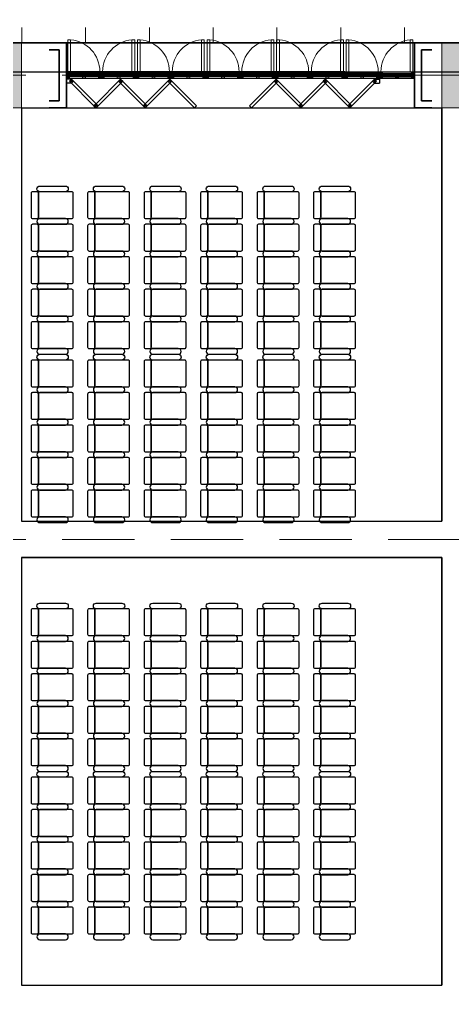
# Model space of a CAD drawing. Header units: inches. Extents: x -1373420 to 1275728, y -1279082 to 1370051.
# Drawn here: x -48992 to -48694, y 11710 to 12379 of the extents above; entities that cross this region are included whole.
import ezdxf

# ---------------------------------------------------------------- set-up
doc = ezdxf.new("R2010")
doc.units = ezdxf.units.IN
doc.header["$LTSCALE"] = 100
doc.header["$MEASUREMENT"] = 0
doc.linetypes.add('DASHED', pattern=[0.75, 0.5, -0.25])
doc.linetypes.add('DASHED2', pattern=[0.375, 0.25, -0.125])
doc.layers.add('a Walkway', color=7, linetype='Continuous', lineweight=30, true_color=0x4b2e26)
for name, color, linetype, lineweight in [('ar_ Door', 7, 'Continuous', 0), ('beam', 40, 'Continuous', 15), ('centerline', 250, 'DASHED', 5), ('COLUMN', 1, 'Continuous', 40), ('FURNITURE', 64, 'Continuous', 5), ('Hatch', 213, 'Continuous', 13), ('Louver', 33, 'Continuous', 40), ('WALL', 7, 'Continuous', 35)]:
    doc.layers.add(name, color=color, linetype=linetype, lineweight=lineweight)

# ---------------------------------------------------------------- blocks, each defined once
blk = doc.blocks.new('A$C284706ac')
at = {"layer": 'COLUMN', "lineweight": 60}
h = blk.add_hatch(color=256, dxfattribs=at)
h.dxf.hatch_style = 1
h.paths.add_polyline_path([(1018.4, 1036.73), (1048.4, 1036.73), (1048.4, 1081.73), (1018.4, 1081.73)])
h.paths.add_polyline_path([(378.4, 1036.73), (408.4, 1036.73), (408.4, 1081.73), (378.4, 1081.73)])
h.paths.add_polyline_path([(698.4, 1036.73), (728.4, 1036.73), (728.4, 1081.73), (698.4, 1081.73)])
h.paths.add_polyline_path([(58.4, 1036.73), (88.4, 1036.73), (88.4, 1081.73), (58.4, 1081.73)])
h.paths.add_polyline_path([(1018.4, 726.73), (1048.4, 726.73), (1048.4, 751.73), (1018.4, 751.73)])
h.paths.add_polyline_path([(58.4, 726.73), (88.4, 726.73), (88.4, 751.73), (58.4, 751.73)])
h.paths.add_polyline_path([(58.4, 406.73), (88.4, 406.73), (88.4, 431.73), (58.4, 431.73)])
h.paths.add_polyline_path([(1018.4, 406.73), (1048.4, 406.73), (1048.4, 431.73), (1018.4, 431.73)])
h.paths.add_polyline_path([(698.4, 121.73), (728.4, 121.73), (728.4, 76.73), (698.4, 76.73)])
h.paths.add_polyline_path([(1018.4, 121.73), (1048.4, 121.73), (1048.4, 76.73), (1018.4, 76.73)])
h.paths.add_polyline_path([(378.4, 121.73), (408.4, 121.73), (408.4, 76.73), (378.4, 76.73)])
h.paths.add_polyline_path([(58.4, 121.73), (88.4, 121.73), (88.4, 76.73), (58.4, 76.73)])
at = {"layer": 'beam', "lineweight": 25}
for p, q in [((58.4, 1061.73), (1048.4, 1061.73)), ((408.4, 1036.73), (408.4, 751.73)), ((408.4, 1036.73), (698.4, 1036.73)), ((698.4, 1036.73), (698.4, 751.73)), ((408.4, 751.73), (698.4, 751.73)), ((408.4, 726.73), (408.4, 431.73)), ((408.4, 726.73), (698.4, 726.73)), ((698.4, 726.73), (698.4, 431.73)), ((408.4, 431.73), (698.4, 431.73))]:
    blk.add_line(p, q, dxfattribs=at)
for points in [[(408.4, 1036.73), (408.4, 751.73)], [(698.4, 751.73), (698.4, 1036.73)], [(408.4, 751.73), (698.4, 751.73)], [(408.4, 726.73), (408.4, 431.73)], [(698.4, 726.73), (408.4, 726.73)], [(698.4, 431.73), (698.4, 726.73)], [(408.4, 431.73), (698.4, 431.73)]]:
    blk.add_lwpolyline(points, dxfattribs=at)
at = {"layer": 'centerline'}
for p, q in [((-13.6, 1059.23), (1120.4, 1059.23)), ((-13.6, 739.23), (1120.4, 739.23))]:
    blk.add_line(p, q, dxfattribs=at)
for points in [[(378.4, 1036.73), (408.4, 1036.73), (408.4, 1081.73), (378.4, 1081.73)], [(698.4, 1036.73), (728.4, 1036.73), (728.4, 1081.73), (698.4, 1081.73)]]:
    blk.add_lwpolyline(points, close=True, dxfattribs=at)
blk = doc.blocks.new('hfhf')
at = {"layer": 'ar_ Door'}
h = blk.add_hatch(dxfattribs=at)
h.set_pattern_fill('ANSI31', color=256, scale=3)
h.paths.add_polyline_path([(-27571, -11849.78), (-27571.1, -11849.78), (-27573, -11849.78), (-27573, -11854.53), (-27571, -11854.53)])
h.paths.add_polyline_path([(-27549, -11849.77), (-27551, -11849.77), (-27551, -11854.53), (-27549, -11854.53)])
h.paths.add_polyline_path([(-27547, -11849.77), (-27549, -11849.77), (-27549, -11854.53), (-27547, -11854.53)])
h.paths.add_polyline_path([(-27525, -11849.77), (-27527, -11849.77), (-27527, -11854.53), (-27525, -11854.53)])
h = blk.add_hatch(dxfattribs=at)
h.set_pattern_fill('ANSI31', color=256, scale=3, angle=315)
h.paths.add_polyline_path([(-27551, -11851.14), (-27571, -11851.15), (-27571, -11853.15), (-27551, -11853.14)])
h.paths.add_polyline_path([(-27527, -11851.13), (-27547, -11851.14), (-27547, -11853.14), (-27527, -11853.13)])
for p, q in [((-27571, -11854.53), (-27571, -11849.78)), ((-27562, -11851.15), (-27562, -11850.15)), ((-27562, -11850.15), (-27560, -11850.15)), ((-27560, -11851.15), (-27560, -11850.15)), ((-27551, -11849.77), (-27551, -11854.53)), ((-27549, -11849.77), (-27549, -11854.53)), ((-27549, -11851.14), (-27549, -11851.14)), ((-27549, -11853.14), (-27549, -11853.14)), ((-27547, -11849.77), (-27547, -11854.53)), ((-27538, -11851.14), (-27538, -11850.14)), ((-27538, -11850.14), (-27536, -11850.14)), ((-27536, -11851.14), (-27536, -11850.14)), ((-27527, -11854.53), (-27527, -11849.78))]:
    blk.add_line(p, q, dxfattribs=at)
blk.add_lwpolyline([(-27573, -11854.53), (-27525, -11854.53), (-27525, -11849.77), (-27573, -11849.77)], close=True, dxfattribs=at)
at = {"layer": 'Louver'}
for p, q in [((-27571, -11851.15), (-27551, -11851.14)), ((-27571, -11853.15), (-27551, -11853.14)), ((-27547, -11851.14), (-27527, -11851.13)), ((-27547, -11853.14), (-27527, -11853.13))]:
    blk.add_line(p, q, dxfattribs=at)
blk = doc.blocks.new('fff')
at = {"layer": 'ar_ Door'}
h = blk.add_hatch(dxfattribs=at)
h.set_pattern_fill('ANSI31', color=256, scale=3)
h.set_pattern_definition([(45, (377.10632, -1078.94635), (-0.265165043, 0.265165043), [])])
h.paths.add_polyline_path([(-27169.89, -12928.71), (-27171.89, -12928.71), (-27171.89, -12933.47), (-27169.89, -12933.47)])
h.paths.add_polyline_path([(-27147.89, -12928.71), (-27149.89, -12928.71), (-27149.89, -12933.47), (-27147.89, -12933.47)])
h = blk.add_hatch(dxfattribs=at)
h.set_pattern_fill('ANSI31', color=256, scale=3, angle=315)
h.set_pattern_definition([(0, (377.10632, -1078.94635), (8e-17, 0.375), [])])
h.paths.add_polyline_path([(-27149.89, -12930.08), (-27169.89, -12930.09), (-27169.89, -12932.09), (-27149.89, -12932.08)])
for p, q in [((-27171.89, -12928.71), (-27171.89, -12933.47)), ((-27171.89, -12930.09), (-27171.89, -12930.09)), ((-27169.89, -12928.71), (-27169.89, -12933.47)), ((-27160.89, -12930.08), (-27160.89, -12929.08)), ((-27160.89, -12929.08), (-27158.89, -12929.08)), ((-27158.89, -12930.08), (-27158.89, -12929.08)), ((-27149.89, -12933.47), (-27149.89, -12928.72)), ((-27171.89, -12932.09), (-27171.89, -12932.09))]:
    blk.add_line(p, q, dxfattribs=at)
blk.add_lwpolyline([(-27171.89, -12933.47), (-27147.89, -12933.47), (-27147.89, -12928.71), (-27171.89, -12928.71)], dxfattribs=at)
at = {"layer": 'Louver'}
for p, q in [((-27169.89, -12930.09), (-27149.89, -12930.08)), ((-27169.89, -12932.09), (-27149.89, -12932.08))]:
    blk.add_line(p, q, dxfattribs=at)
blk = doc.blocks.new('window louvers')
at = {"layer": 'ar_ Door'}
for p, q in [((1324973.41, -492366.59), (1324971.5, -492366.59)), ((1324971.5, -492366.59), (1324971.5, -492388.59)), ((1324973.41, -492388.59), (1324973.41, -492366.59)), ((1324950.36, -492388.59), (1324950.36, -492393.35)), ((1324950.36, -492388.59), (1324951.31, -492388.59)), ((1324951.31, -492388.59), (1324951.31, -492390.49)), ((1324951.31, -492390.49), (1324952.26, -492390.49)), ((1324952.26, -492390.49), (1324952.26, -492393.35)), ((1324971.5, -492388.59), (1324973.41, -492388.59)), ((1324973.41, -492390.49), (1324972.46, -492390.49)), ((1324972.46, -492390.49), (1324972.46, -492393.35)), ((1324973.41, -492388.59), (1324973.41, -492390.49)), ((1324974.36, -492388.59), (1324973.41, -492388.59)), ((1324974.36, -492388.59), (1324974.36, -492393.35)), ((1324950.36, -492393.35), (1324952.26, -492393.35)), ((1324974.36, -492393.35), (1324972.46, -492393.35))]:
    blk.add_line(p, q, dxfattribs=at)
at = {"layer": 'ar_ Door', "linetype": 'DASHED2', "ltscale": 10}
for p, q in [((1324973.41, -492388.59), (1324951.31, -492388.59)), ((1324972.46, -492393.35), (1324952.26, -492393.35))]:
    blk.add_line(p, q, dxfattribs=at)
at = {"layer": 'ar_ Door'}
blk.add_arc((1324973.42, -492388.61), 22.11, 94.97277, 179.93467, dxfattribs=at)
blk = doc.blocks.new('FOLDING DOOR')
at = {"layer": 'FURNITURE', "lineweight": 25}
for p, q in [((1325670.76, -492930.47), (1325672.17, -492929.05)), ((1325672.17, -492931.88), (1325670.76, -492930.47)), ((1325673.59, -492930.47), (1325672.17, -492929.05)), ((1325689.14, -492948.85), (1325672.17, -492931.88)), ((1325690.56, -492947.44), (1325673.59, -492930.47)), ((1325687.73, -492947.44), (1325704.7, -492930.47)), ((1325689.14, -492948.85), (1325706.12, -492931.88)), ((1325704.7, -492930.47), (1325706.12, -492929.05)), ((1325706.12, -492931.88), (1325704.7, -492930.47)), ((1325707.53, -492930.47), (1325706.12, -492929.05)), ((1325706.12, -492931.88), (1325707.53, -492930.47)), ((1325723.09, -492948.85), (1325706.12, -492931.88)), ((1325724.5, -492947.44), (1325707.53, -492930.47)), ((1325721.67, -492947.44), (1325738.64, -492930.47)), ((1325723.09, -492948.85), (1325740.06, -492931.88)), ((1325738.64, -492930.47), (1325740.06, -492929.05)), ((1325740.06, -492931.88), (1325738.64, -492930.47)), ((1325741.47, -492930.47), (1325740.06, -492929.05)), ((1325740.06, -492931.88), (1325741.47, -492930.47)), ((1325757.03, -492948.85), (1325740.06, -492931.88)), ((1325758.44, -492947.44), (1325741.47, -492930.47)), ((1325687.73, -492947.44), (1325689.14, -492946.02)), ((1325689.14, -492948.85), (1325687.73, -492947.44)), ((1325689.14, -492948.85), (1325687.73, -492947.44)), ((1325690.56, -492947.44), (1325689.14, -492946.02)), ((1325689.14, -492948.85), (1325690.56, -492947.44)), ((1325721.67, -492947.44), (1325723.09, -492946.02)), ((1325723.09, -492948.85), (1325721.67, -492947.44)), ((1325723.09, -492948.85), (1325721.67, -492947.44)), ((1325724.5, -492947.44), (1325723.09, -492946.02)), ((1325723.09, -492948.85), (1325724.5, -492947.44)), ((1325755.61, -492947.44), (1325757.03, -492946.02)), ((1325757.03, -492948.85), (1325755.61, -492947.44)), ((1325758.44, -492947.44), (1325757.03, -492946.02)), ((1325757.03, -492946.02), (1325760.44, -492946.02)), ((1325757.03, -492948.85), (1325758.44, -492947.44)), ((1325757.03, -492948.85), (1325758.44, -492947.44)), ((1325760.44, -492948.85), (1325760.44, -492946.02)), ((1325757.03, -492948.85), (1325760.44, -492948.85))]:
    blk.add_line(p, q, dxfattribs=at)
for centre in [(1325706.12, -492930.47), (1325740.06, -492930.47), (1325689.14, -492947.44), (1325723.09, -492947.44), (1325757.03, -492947.44)]:
    blk.add_circle(centre, 0.489, dxfattribs=at)
blk = doc.blocks.new('A$C04492DD1')
for points in [[(565, 565, -1), (565, 465), (120, 465, -1), (120, 565)], [(70, 465, -0.414214), (95, 440), (95, 25, -0.414214), (70, 0), (-5, 0, -0.414214), (-30, 25), (-30, 440, -0.414214), (-5, 465)], [(545, 465), (675, 465, -0.414214), (700, 440), (700, 25, -0.414214), (675, 0), (120, 0, -0.414214), (95, 25), (95, 440, -0.414214), (120, 465)]]:
    blk.add_lwpolyline(points, format="xyb", close=True)
blk = doc.blocks.new('A$C68365294')
for points in [[(70, 100, 0.414214), (95, 125), (95, 540, 0.414214), (70, 565), (-5, 565, 0.414214), (-30, 540), (-30, 125, 0.414214), (-5, 100)], [(565, 665, -1), (565, 565), (120, 565, -1), (120, 665)], [(545, 100), (675, 100, 0.414214), (700, 125), (700, 540, 0.414214), (675, 565), (120, 565, 0.414214), (95, 540), (95, 125, 0.414214), (120, 100)], [(565, 0, 1), (565, 100), (120, 100, 1), (120, 0)]]:
    blk.add_lwpolyline(points, format="xyb", close=True)

msp = doc.modelspace()

# ---------------------------------------------------------------- hatches: boundary and pattern name
at = {"layer": 'Hatch', "true_color": 0x939598}
h = msp.add_hatch(dxfattribs=at)
h.set_pattern_fill('ANGLE', color=252, scale=160)
h.set_pattern_definition([(0, (3985.2, -11550.826), (0, 44), [32, -12]), (90, (3985.2, -11550.826), (-44, 3e-15), [32, -12])])
h.paths.add_polyline_path([(-48251.05, 12455.29), (-49441.05, 12455.29), (-49441.05, 11265.29), (-48251.05, 11265.29)])
h.paths.add_polyline_path([(-48351.05, 11357.79), (-49341.05, 11357.79), (-49341.05, 12362.79), (-48351.05, 12362.79)], flags=16)

# ---------------------------------------------------------------- linework, layer by layer
at = {"layer": 'WALL'}
for p, q in [((-48971.99, 12362.79), (-48959.96, 12362.79)), ((-48971.99, 12357.79), (-48964.96, 12357.79)), ((-48964.96, 12357.79), (-48964.96, 12322.79)), ((-48959.96, 12362.79), (-48959.96, 12317.79)), ((-48707.93, 12362.79), (-48719.96, 12362.79)), ((-48719.96, 12362.79), (-48719.96, 12317.79)), ((-48707.93, 12357.79), (-48714.96, 12357.79)), ((-48714.96, 12357.79), (-48714.96, 12322.79)), ((-48964.96, 12322.79), (-48971.99, 12322.79)), ((-48959.96, 12317.79), (-48971.99, 12317.79)), ((-48964.96, 12322.79), (-48971.73, 12322.79)), ((-48959.96, 12317.79), (-48971.73, 12317.79)), ((-48719.96, 12317.79), (-48707.93, 12317.79)), ((-48719.96, 12317.79), (-48708.19, 12317.79)), ((-48714.96, 12322.79), (-48707.93, 12322.79)), ((-48714.96, 12322.79), (-48708.19, 12322.79))]:
    msp.add_line(p, q, dxfattribs=at)
msp.add_lwpolyline([(-49341.05, 12362.79), (-48351.05, 12362.79), (-48351.05, 11357.79), (-49341.05, 11357.79)], close=True, dxfattribs=at)
msp.add_lwpolyline([(-49341.05, 12362.79), (-48351.05, 12362.79), (-48351.05, 11357.79), (-49341.05, 11357.79)], close=True, dxfattribs=at)

# ---------------------------------------------------------------- block references
at = {"layer": 'a Walkway', "xscale": 0.039669421487603, "yscale": 0.039669421487603, "zscale": 0.039669421487603}
for p in [(-48983.13, 12237.56), (-48944.17, 12237.56), (-48905.21, 12237.56), (-48866.26, 12237.56), (-48827.3, 12237.56), (-48788.34, 12237.56), (-48983.13, 12121.52), (-48944.17, 12121.52), (-48905.21, 12121.52), (-48866.26, 12121.52), (-48827.3, 12121.52), (-48788.34, 12121.52), (-48983.13, 11949.95), (-48944.17, 11949.95), (-48905.21, 11949.95), (-48866.26, 11949.95), (-48827.3, 11949.95), (-48788.34, 11949.95), (-48983.13, 11833.91), (-48944.17, 11833.91), (-48905.21, 11833.91), (-48866.26, 11833.91), (-48827.3, 11833.91), (-48788.34, 11833.91)]:
    msp.add_blockref('A$C68365294', p, dxfattribs=at)
at = {"layer": 'a Walkway', "xscale": -0.039669421487603, "yscale": 0.039669421487603, "zscale": 0.039669421487603, "rotation": 180}
for p in [(-48983.13, 12237.56), (-48944.17, 12237.56), (-48905.21, 12237.56), (-48866.26, 12237.56), (-48827.3, 12237.56), (-48788.34, 12237.56), (-48983.13, 12215.14), (-48944.17, 12215.14), (-48905.21, 12215.14), (-48866.26, 12215.14), (-48827.3, 12215.14), (-48788.34, 12215.14), (-48983.13, 12192.73), (-48944.17, 12192.73), (-48905.21, 12192.73), (-48866.26, 12192.73), (-48827.3, 12192.73), (-48788.34, 12192.73), (-48983.13, 12170.32), (-48944.17, 12170.32), (-48905.21, 12170.32), (-48866.26, 12170.32), (-48827.3, 12170.32), (-48788.34, 12170.32), (-48983.13, 12121.52), (-48944.17, 12121.52), (-48905.21, 12121.52), (-48866.26, 12121.52), (-48827.3, 12121.52), (-48788.34, 12121.52), (-48983.13, 12099.11), (-48944.17, 12099.11), (-48905.21, 12099.11), (-48866.26, 12099.11), (-48827.3, 12099.11), (-48788.34, 12099.11), (-48983.13, 12076.7), (-48944.17, 12076.7), (-48905.21, 12076.7), (-48866.26, 12076.7), (-48827.3, 12076.7), (-48788.34, 12076.7), (-48983.13, 12054.28), (-48944.17, 12054.28), (-48905.21, 12054.28), (-48866.26, 12054.28), (-48827.3, 12054.28), (-48788.34, 12054.28), (-48983.13, 11949.95), (-48944.17, 11949.95), (-48905.21, 11949.95), (-48866.26, 11949.95), (-48827.3, 11949.95), (-48788.34, 11949.95), (-48983.13, 11927.53), (-48944.17, 11927.53), (-48905.21, 11927.53), (-48866.26, 11927.53), (-48827.3, 11927.53), (-48788.34, 11927.53), (-48983.13, 11905.12), (-48944.17, 11905.12), (-48905.21, 11905.12), (-48866.26, 11905.12), (-48827.3, 11905.12), (-48788.34, 11905.12), (-48983.13, 11882.71), (-48944.17, 11882.71), (-48905.21, 11882.71), (-48866.26, 11882.71), (-48827.3, 11882.71), (-48788.34, 11882.71), (-48983.13, 11833.91), (-48944.17, 11833.91), (-48905.21, 11833.91), (-48866.26, 11833.91), (-48827.3, 11833.91), (-48788.34, 11833.91), (-48983.13, 11811.5), (-48944.17, 11811.5), (-48905.21, 11811.5), (-48866.26, 11811.5), (-48827.3, 11811.5), (-48788.34, 11811.5), (-48983.13, 11789.09), (-48944.17, 11789.09), (-48905.21, 11789.09), (-48866.26, 11789.09), (-48827.3, 11789.09), (-48788.34, 11789.09), (-48983.13, 11766.67), (-48944.17, 11766.67), (-48905.21, 11766.67), (-48866.26, 11766.67), (-48827.3, 11766.67), (-48788.34, 11766.67)]:
    msp.add_blockref('A$C04492DD1', p, dxfattribs=at)
at = {"layer": 'ar_ Door', "lineweight": 25, "xscale": -1}
for p in [(1276014.4, 504731.38), (1276062.4, 504731.38), (1276110.4, 504731.38), (1276158.4, 504731.38), (1276206.4, 504731.38)]:
    msp.add_blockref('window louvers', p, dxfattribs=at)
at = {"layer": 'ar_ Door', "lineweight": 25}
for p in [(-1373886.32, 504731.38), (-1373838.32, 504731.38), (-1373790.32, 504731.38), (-1373742.32, 504731.38), (-1373694.32, 504731.38)]:
    msp.add_blockref('window louvers', p, dxfattribs=at)
at = {"layer": 'ar_ Door', "rotation": 180}
for name, p in [('hfhf', (-76484.96, 488.27)), ('hfhf', (-76436.96, 488.27)), ('hfhf', (-76388.96, 488.27)), ('hfhf', (-76340.96, 488.27)), ('fff', (-75915.85, -590.68))]:
    msp.add_blockref(name, p, dxfattribs=at)
at = {"layer": 'ar_ Door', "xscale": -1, "rotation": 180}
msp.add_blockref('fff', (-21572.07, -590.68), dxfattribs=at)
at = {"layer": 'COLUMN', "lineweight": 60}
msp.add_blockref('A$C284706ac', (-49399.45, 11281.06), dxfattribs=at)
msp.add_blockref('A$C284706ac', (-49399.45, 11281.06), dxfattribs=at)
at = {"layer": 'FURNITURE', "lineweight": 25, "rotation": 180}
msp.add_blockref('FOLDING DOOR', (1276800.48, -480611.16), dxfattribs=at)
at = {"layer": 'FURNITURE', "lineweight": 25, "xscale": -1, "rotation": 180}
msp.add_blockref('FOLDING DOOR', (-1374504.44, -480611.16), dxfattribs=at)

doc.saveas('drawing.dxf')
